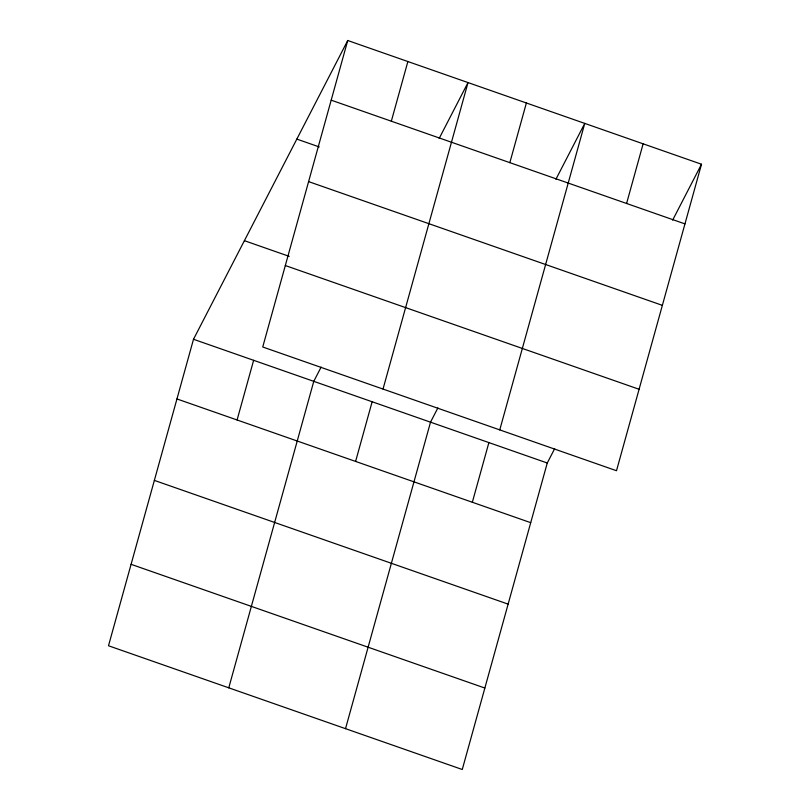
<?xml version="1.0" encoding="UTF-8"?>
<svg xmlns="http://www.w3.org/2000/svg" width="810" height="810" viewBox="0 0 810 810"><rect width="100%" height="100%" fill="white"/><g stroke="black" fill="none" stroke-linecap="round" stroke-linejoin="round"><path stroke-width="1.21" d="M347.733 40.5L262.734 346.994L616.501 470.721L701.5 164.238L347.733 40.5L193.499 339.279L108.499 645.762L462.267 769.5L547.266 463.006L554.617 448.77M237.087 419.975L253.631 360.308M228.774 687.832L313.774 381.348L321.125 367.102M391.331 121.196L407.875 61.53M355.6 461.427L372.144 401.76M383.019 389.063L468.018 82.569L439.172 138.439M345.526 728.666L430.515 422.182L437.876 407.936M509.844 162.648L526.389 102.981M472.341 502.261L488.886 442.594M499.76 429.887L584.759 123.403L555.913 179.273M626.586 203.482L643.13 143.815M672.654 220.107L701.5 164.238M331.189 100.167L684.956 223.894M296.835 139.097L319.241 146.934M308.6 181.612L662.367 305.35M244.397 240.681L289.2 256.355M285.322 265.538L639.09 389.276M193.499 339.279L547.266 463.006M176.944 398.945L530.712 522.673M154.356 480.391L508.123 604.128M131.088 564.317L484.856 688.044"/></g></svg>
